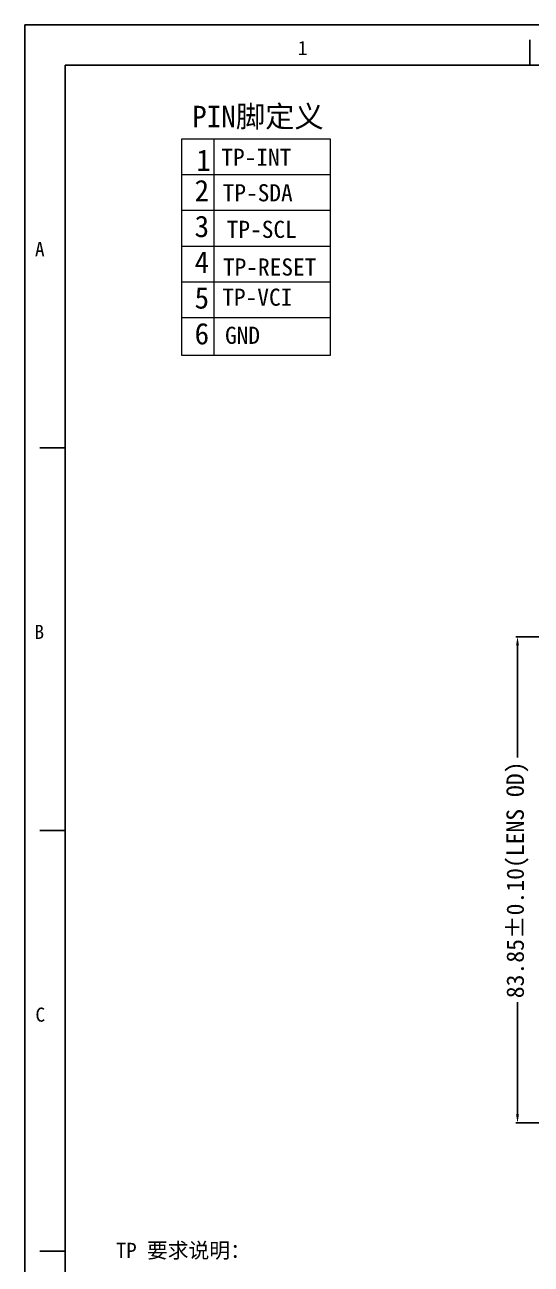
# Model space of a CAD drawing. Header units: millimetres. Extents: x 14394 to 14889, y -3375 to -3031.
# Drawn here: x 14394 to 14481.3, y -3244.7 to -3031 of the extents above; entities that cross this region are included whole.
import ezdxf

# ---------------------------------------------------------------- set-up
doc = ezdxf.new("R2010")
doc.units = ezdxf.units.MM
doc.header["$PDMODE"] = 3
doc.layers.get('Defpoints').update_dxf_attribs({"color": 6})
doc.layers.add('DIM', color=3, linetype='Continuous')
doc.layers.add('标 注', color=3, linetype='Continuous')
doc.styles.add('C-E02$0$HZ', font='NSimSun.ttf')
doc.styles.get("Standard").update_dxf_attribs({"font": 'SimSun.ttf'})
doc.styles.add('宋体', font='SimSun.ttf', dxfattribs={"height": 3})
doc.dimstyles.new('MODULE', dxfattribs={"dimtxt": 3.5, "dimasz": 1.5, "dimexe": 0.3, "dimexo": 0.3, "dimgap": 0.2, "dimtad": 0, "dimzin": 0, "dimdsep": 46, "dimtxsty": '宋体', "dimcen": 0.5, "dimadec": 0, "dimazin": 0, "dimtfac": 1, "dimtdec": 4, "dimtofl": 0, "dimtmove": 0, "dimatfit": 3, "dimfxl": 1, "dimtolj": 1, "dimtzin": 0, "dimlwd": -1, "dimlwe": -1, "dimarcsym": 0})

# ---------------------------------------------------------------- blocks, each defined once
blk = doc.blocks.new('*D144')
at = {"layer": 'Defpoints', "color": 0, "transparency": 16777216}
for p in [(14514.4, -3136.5), (14478.98, -3220.35), (14514.4, -3220.35)]:
    blk.add_point(p, dxfattribs=at)
at = {"layer": 'DIM', "color": 0, "transparency": 16777216}
for p, q in [((14514.1, -3136.5), (14478.68, -3136.5)), ((14478.98, -3138), (14478.98, -3157.34)), ((14478.98, -3218.85), (14478.98, -3199.52)), ((14514.1, -3220.35), (14478.68, -3220.35))]:
    blk.add_line(p, q, dxfattribs=at)
for points in [[(14478.73, -3138), (14479.23, -3138), (14478.98, -3136.5)], [(14478.73, -3218.85), (14479.23, -3218.85), (14478.98, -3220.35)]]:
    blk.add_solid(points, dxfattribs=at)
at = {"layer": 'DIM', "color": 0, "transparency": 16777216, "insert": (14478.98, -3178.43), "char_height": 3, "attachment_point": 5, "rotation": 90, "style": '宋体'}
blk.add_mtext('\\A1;83.85%%P0.10(LENS OD)', dxfattribs=at)

msp = doc.modelspace()

# ---------------------------------------------------------------- linework, layer by layer
at = {"color": 7, "linetype": 'Continuous'}
for q in [(14889.463, -3030.982), (14393.992, -3374.79)]:
    msp.add_line((14393.992, -3030.982), q, dxfattribs=at)
at = {"linetype": 'Continuous'}
for p, q in [((14481.108, -3037.928), (14481.108, -3033.587)), ((14400.938, -3037.928), (14882.517, -3037.928)), ((14400.938, -3044.497), (14400.938, -3037.928)), ((14400.938, -3044.497), (14400.938, -3367.845)), ((14400.938, -3103.911), (14396.597, -3103.911)), ((14400.938, -3169.895), (14396.597, -3169.895)), ((14400.938, -3242.447), (14396.597, -3242.447))]:
    msp.add_line(p, q, dxfattribs=at)
at = {"layer": 'DIM', "lineweight": 0}
for p, q in [((14421.087, -3050.639), (14446.012, -3050.639)), ((14426.575, -3050.639), (14426.575, -3087.645)), ((14421.087, -3056.807), (14446.68, -3056.807)), ((14421.087, -3062.974), (14446.68, -3062.974)), ((14421.087, -3069.142), (14446.68, -3069.142)), ((14421.087, -3075.309), (14446.68, -3075.309)), ((14426.575, -3075.678), (14426.575, -3088.013)), ((14421.087, -3081.477), (14446.68, -3081.477))]:
    msp.add_line(p, q, dxfattribs=at)
msp.add_lwpolyline([(14421.087, -3050.639), (14446.68, -3050.639), (14446.68, -3088.013), (14421.087, -3088.013)], close=True, dxfattribs=at)
msp.add_lwpolyline([(14421.087, -3088.013), (14421.087, -3075.678), (14421.087, -3075.309)], dxfattribs=at)
at = {"layer": '标 注', "color": 0}
msp.add_line((14400.938, -3220.369), (14400.938, -3188.526), dxfattribs=at)

# ---------------------------------------------------------------- texts
at = {"color": 4, "linetype": 'Continuous', "style": '宋体'}
for s, p in [('1', (14441.097, -3036.191)), ('A', (14395.754, -3070.885)), ('B', (14395.671, -3136.889)), ('C', (14395.833, -3202.884))]:
    msp.add_text(s, height=2.431, dxfattribs=at).set_placement(p)
at = {"layer": 'DIM', "linetype": 'ByBlock', "style": 'C-E02$0$HZ'}
msp.add_text('TP 要求说明：', height=2.625, dxfattribs=at).set_placement((14409.721, -3243.641))
at = {"layer": 'DIM', "lineweight": 0, "attachment_point": 1}
for s, insert, char_height in [('{\\fSimSun|b0|i0|c134|p54;PIN脚定义}', (14422.858, -3044.943), 3.70016), ('{\\fSimSun|b0|i0|c134|p54;1}', (14423.577, -3052.483), 3.70016), ('{\\fSimSun|b0|i0|c134|p54;TP-INT}', (14427.892, -3052.339), 2.96013), ('{\\fSimSun|b0|i0|c134|p54;2}', (14423.277, -3057.726), 3.70016), ('{\\fSimSun|b0|i0|c134|p54;TP-SDA}', (14428.126, -3058.466), 2.96013), ('{\\fSimSun|b0|i0|c134|p54;3}', (14423.277, -3063.893), 3.70016), ('{\\fSimSun|b0|i0|c134|p54;TP-SCL}', (14428.819, -3064.774), 2.96013), ('{\\fSimSun|b0|i0|c134|p54;4}', (14423.277, -3070.061), 3.70016), ('{\\fSimSun|b0|i0|c134|p54;TP-RESET}', (14428.177, -3071.271), 2.96013), ('{\\fSimSun|b0|i0|c134|p54;5}', (14423.277, -3076.228), 3.70016), ('{\\fSimSun|b0|i0|c134|p54;TP-VCI}', (14428.061, -3076.477), 2.96013), ('{\\fSimSun|b0|i0|c134|p54;6}', (14423.277, -3082.396), 3.70016), ('{\\fSimSun|b0|i0|c134|p54;GND}', (14428.53, -3083.044), 2.96013)]:
    msp.add_mtext(s, dxfattribs=dict(at, insert=insert, char_height=char_height))

# ---------------------------------------------------------------- dimensions: what is measured, and where the dimension line sits
at = {"layer": 'DIM'}
dim = msp.add_linear_dim(base=(14478.977, -3220.353), p1=(14514.401, -3136.503), p2=(14514.401, -3220.353), angle=90, text='<>%%P0.10(LENS OD)', dimstyle='MODULE', override={"dimtxt": 2}, dxfattribs=at)
dim.commit()
dim.dimension.update_dxf_attribs({"geometry": '*D144', "text_midpoint": (14478.977, -3178.428)})

doc.saveas('drawing.dxf')
